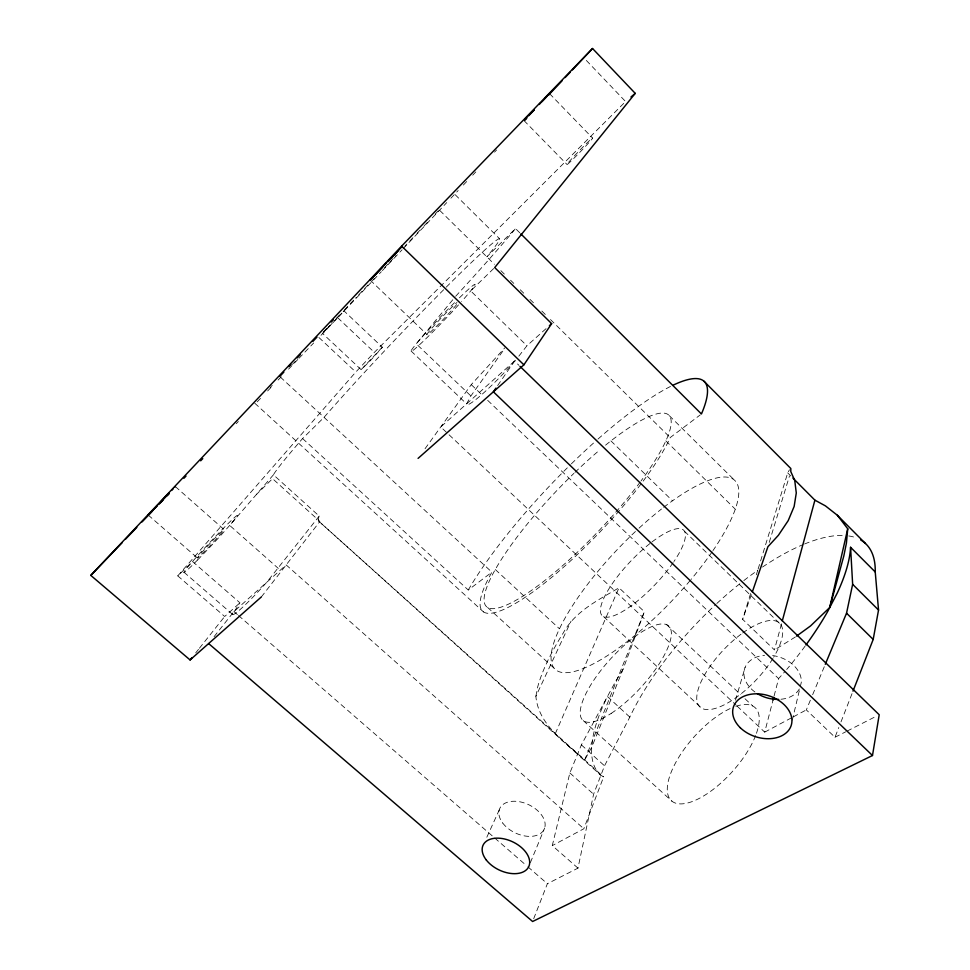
<?xml version="1.0" encoding="UTF-8"?>
<svg xmlns="http://www.w3.org/2000/svg" width="970" height="970" viewBox="0 0 970 970"><rect width="100%" height="100%" fill="white"/><g stroke="black" fill="none" stroke-linecap="round" stroke-linejoin="round"><path stroke-width="0.73" stroke-dasharray="4.85 3.64" d="M535.876 696.339L537.465 687.803A177.789 54.259 -46.4 0 1 563.218 633.034C574.98 611.294 598.587 599.921 619.005 587.784L644.383 611.73L623.007 669.361L591.858 746.997L584.619 760.104C565.401 742.086 538.495 725.257 535.876 696.339L571.051 621.188M533.694 918.699L547.371 883.731L577.974 868.138L593.591 794.212L604.528 765.815L629.809 717.097A174.721 67.56 -46.4 0 1 715.799 604.443M792.26 720.261L799.923 688.154M800.262 686.699L801.305 682.322A29.306 21.316 17 0 0 770.532 655.308M577.974 868.138L552.282 845.61L569.851 772.957L581.382 744.899L615.598 681.401L623.007 669.361M737.164 706.184L764.712 732.132L772.969 700.316M774.096 695.975L778.607 678.612L784.839 671.652M750.586 593.495L742.632 619.333L774.448 649.936L781.517 623.759M735.502 700.182L745.093 667.36M769.234 542.4L789.483 475.955M756.333 574.822L757.655 570.518M758.103 569.075L787.713 472.875L789.471 469.771M519.787 232.824L515.519 228.568L486.843 256.832A143.342 6.087 -46.4 0 0 456.567 276.899A143.342 6.087 -46.4 0 0 324.041 417.379L302.579 438.549A187.695 8.002 -46.4 0 0 274.522 473.008L273.431 474.815L319.203 516.088L318.305 518.707L318.827 521.266L600.612 775.078L603.619 776.909L583.831 828.768L552.282 845.61M751.362 594.695L742.632 619.333M411.05 350.995L466.594 403.872L470.899 395.954L504.012 349.467M183.997 572.239L232.473 614.301L239.942 602.819L192.521 561.521L177.765 575.877L224.676 616.496L239.942 602.819M810.35 700.231L806.337 709.907L834.988 737.273L838.807 727.488M840.99 721.898L852.448 692.556M584.619 760.104L644.383 611.73M530.372 862.645L544.691 827.968M812.654 694.702L824.718 665.687M555.289 733.684L619.005 587.784M486.831 837.219L499.223 809.998M497.646 385.599L514.536 361.07L518.877 365.278M425.042 448.71L471.262 384.641L504.739 347.915M546.025 328.672L526.928 345.781L518.307 356.827M261.318 596.974L319.894 521.46L272.57 478.671L256.419 494.482M232.473 614.301A38.667 3.346 -47.4 0 0 266.677 582.339L319.203 516.088M214.079 636.672L233.94 611.561L286.174 564.928L583.831 828.768M195.697 652.907L198.498 649.379M199.432 648.215L224.676 616.496M452.772 299.766L416.275 343.841L470.899 395.954M273.431 474.815L229.66 525.388L278.329 568.432M177.765 575.877L355.784 372.056L374.347 352.365L625.589 101.547L585.928 60.019M515.494 360.222L507.662 368.988A45.82 4.983 -46.2 0 1 466.594 403.872M455.657 296.286L463.502 287.75A187.695 8.002 -46.4 0 0 515.519 228.568M343.271 311.637L343.974 310.873L382.41 347.296L370.564 360.44L361.143 369.667L322.513 333.413L324.513 331.279M435.263 214.018L438.307 210.781M409.898 240.887L412.941 237.674M417.003 233.37L420.046 230.157M424.108 225.852L428.17 221.56M341.889 313.104L335.741 319.591M367.933 285.131L355.663 298.032M372.092 280.742L374.178 278.56M384.581 267.599L388.74 263.222M389.746 262.155L395.796 255.777M404.866 246.21L406.879 244.076M326.466 329.206L331.643 323.762M320.997 335.305L381.331 271.697M382.374 270.594L402.101 249.763M403.144 248.66L446.758 202.597M450.904 198.207L458.179 190.532M463.369 185.052L467.528 180.662M472.717 175.182L475.833 171.896M494.53 152.144L496.604 149.95M344.447 309.818L354.644 299.112M332.067 323.459L327.727 328.018M323.701 331.582L326.817 328.309M336.178 318.5L340.325 314.147M334.492 320.767L339.742 315.262M292.382 364.356L295.413 361.192M326.902 328.866L322.513 333.413M236.243 423.708L238.341 421.526M257.171 401.883L261.354 397.518M267.635 390.971L272.873 385.514M278.099 380.058L281.239 376.784M288.563 369.146L297.984 359.324M299.027 358.233L313.686 342.956M270.218 387.454L272.231 385.357M343.21 311.649L343.962 310.885M493.657 268.569L470.68 290.915L526.928 345.781M514.536 361.07L440.744 426.945L736.06 705.154M382.313 347.187L361.143 369.667M302.579 438.549L468.267 590.015L491.899 572.167A138.249 30.422 -46.4 0 0 538.301 587.941A138.249 30.422 -46.4 0 0 670.209 437.567L700.243 414.893M795.412 636.951L774.448 649.936M764.712 732.132L792.029 717.545M793.327 716.854L806.337 709.907M834.988 737.273L845.707 731.816M847.04 731.125L876.528 716.115M318.827 521.266L603.619 776.909M233.94 611.561L237.371 614.543M238.511 615.538L493.609 837.049M494.748 838.044L526.783 865.858M527.922 866.84L547.371 883.731M148.24 515.07L197.419 557.968M175.364 486.588L224.094 529.596A19.509 0.812 -46.9 0 1 204.052 551.966A19.509 0.812 -46.9 0 1 204.1 549.857A19.509 0.812 -46.9 0 1 224.094 529.596M569.851 772.957L593.591 794.212M581.382 744.899L604.528 765.815M583.261 720.601L671.919 801.171M487.57 607.402L556.416 670.343M254.77 403.217L483.509 611.937M629.809 717.097L607.45 696.557A175.631 63.668 -46.4 0 0 592.767 737.964L591.579 749.652A175.631 63.668 -46.4 0 0 600.612 775.078M495.343 569.572L559.508 628.827M280.269 377.003L491.899 572.167M603.582 616.605L701.625 708.221M318.912 337.499L355.784 372.056M666.608 624.631L740.656 694.617M745.009 698.739L752.635 705.942M337.718 317.76L374.347 352.365M471.262 384.641L483.29 396.148M487.667 400.331L778.607 678.612M370.2 280.112L426.958 334.492M684.444 531.221L780.753 624.522M610.906 440.901L672.489 500.799M439.822 210.49L494.397 264.276M500.872 270.654L505.176 274.91M510.572 280.221L513.809 283.41M520.284 289.787L525.679 295.11M529.984 299.366L535.379 304.677M541.854 311.055L546.171 315.311M550.487 319.554L670.209 437.567M665.844 440.865L735.272 509.177M669.324 415.669L735.502 481.205M455.209 194.727L499.671 238.826M787.713 472.875L790.853 476.015M524.018 120.583L566.989 164.463M549.578 93.666L592.609 138.079A18.43 0.727 -46 0 1 573.234 158.971A18.43 0.727 -46 0 1 573.549 156.825A18.43 0.727 -46 0 1 592.609 138.079M735.854 706.305A62.589 25.838 -48.1 0 1 756.139 734.157M755.618 735.539A62.589 25.838 -48.1 0 1 695.551 800.189A62.589 25.838 -48.1 0 1 670.755 773.26A62.589 25.838 -48.1 0 1 730.604 708.367M799.316 688.991A29.306 21.316 17 0 1 780.183 699.321M754.927 691.998A29.306 21.316 17 0 1 744.439 669.324A29.306 21.316 17 0 1 764.566 655.308M742.705 632.961A57.824 22.201 -46.4 0 1 778.971 622.619A57.824 22.201 -46.4 0 1 773.66 657.223M772.932 658.424A57.824 22.201 -46.4 0 1 700.51 707.469A57.824 22.201 -46.4 0 1 741.504 633.846M663.698 507.322A130.332 37.466 -46.4 0 1 734.472 480.15A130.332 37.466 -46.4 0 1 712.974 550.596M712.125 551.833A130.332 37.466 -46.4 0 1 690.979 579.526M690.07 580.606A130.332 37.466 -46.4 0 1 555.252 669.409A130.332 37.466 -46.4 0 1 636.041 530.942M639.072 528.129A130.332 37.466 -46.4 0 1 661.479 509.044M652.022 541.915A59.024 16.902 -46.4 0 1 683.486 530.044A59.024 16.902 -46.4 0 1 673.944 561.497M673.144 562.661A59.024 16.902 -46.4 0 1 602.334 615.792A59.024 16.902 -46.4 0 1 650.846 542.824M605.571 445.157A132.175 29.076 -46.4 0 1 641.097 480.853M640.2 482.054A132.175 29.076 -46.4 0 1 491.05 608.59A132.175 29.076 -46.4 0 1 573.937 473.348M574.955 472.378A132.175 29.076 -46.4 0 1 600.151 449.643M805.088 646.129A175.631 63.668 -46.4 0 1 786.706 669.494M716.842 603.473A174.721 67.56 -46.4 0 1 742.68 581.479M743.844 580.569A174.721 67.56 -46.4 0 1 757.837 570.251M762.505 567.05A174.721 67.56 -46.4 0 1 803.184 544.558M804.591 543.976A174.721 67.56 -46.4 0 1 843.56 535.452M848.762 535.949A174.721 67.56 -46.4 0 1 856.777 538.071M468.267 590.015A180.966 39.964 -46.4 0 1 570.336 464.86M571.378 463.842A180.966 39.964 -46.4 0 1 596.889 440.053M598.017 439.046A180.966 39.964 -46.4 0 1 670.997 386.205M456.664 304.556A23.159 1.212 -46.3 0 1 432.426 330.212A23.159 1.212 -46.3 0 1 432.887 327.036A23.159 1.212 -46.3 0 1 456.967 302.482M459.416 297.838A46.342 2.437 -46.3 0 1 461.623 301.44M458.495 304.919A46.342 2.437 -46.3 0 1 411.001 351.419A46.342 2.437 -46.3 0 1 456.324 300.882M611.258 713.338A63.765 20.806 -47.7 0 0 670.464 628.463A63.765 20.806 -47.7 0 0 595.628 677.521A63.765 20.806 -47.7 0 0 611.258 713.338M502.642 822.948A24.517 15.629 25.2 0 0 542.703 831.532A24.517 15.629 25.2 0 0 520.66 801.96A24.517 15.629 25.2 0 0 502.642 822.948M197.589 559.957A39.03 1.625 -46.9 0 0 237.359 515.494A39.03 1.625 -46.9 0 0 197.055 556.392A39.03 1.625 -46.9 0 0 197.589 559.957"/><path stroke-width="1.45" d="M792.939 478.113L814.909 500.156L825.409 505.867L837.365 515.264L847.731 528.783L846.422 543.139L843.815 555.968L829.738 607.499L810.508 625.965L796.576 636.102M208.623 643.559L532.603 921.5L872.491 755.509L879.208 714.745L519.968 366.333M852.994 691.149L873.194 639.436L878.541 610.033L875.231 571.961A174.721 67.56 -46.4 0 0 860.693 539.975M825.288 664.304L846.543 613.185L852.642 584.316L850.581 547.298L875.231 571.961M829.738 607.499L847.731 528.783M772.969 700.316L773.72 697.418M782.305 620.848L814.909 500.156M752.344 591.882L767.913 546.728L778.401 535.282L788.198 520.635L794.151 506.437L796.285 492.966L794.733 480.453L790.805 471.614L790.829 468.51L703.929 381.198M418.07 458.386L523.885 364.829L551.651 323.64L494.712 267.55L635.229 93.362L592.537 48.5L401.628 246.113L90.792 575.392L190.084 659.952L261.318 596.974M495.937 388.085L493.378 391.807L872.491 755.509M190.084 659.952L191.963 657.611M548.232 95.133L549.578 93.666L548.947 94.308M592.537 48.5L572.421 69.888M371.462 278.693L386.424 262.87M525.194 119.286L527.013 117.358M398.537 250.418L387.709 261.851M279.796 376.408L283.87 372.092M288.951 366.696L291.036 364.502M297.269 357.918L300.385 354.62M529.511 114.702L534.179 109.78M541.878 101.862L545.528 98.006M312.873 341.44L316.96 337.123M331.291 322.028L333.328 319.87M157.395 505.358L148.24 515.07L157.552 505.394M169.289 493.063L160.098 502.727M524.649 120.341L526.722 118.146M548.535 95.121L562.03 80.862M565.146 77.564L570.336 72.083M534.349 109.792L528.456 115.976M539.223 104.469L540.823 102.784M391.031 258.032L402.344 246.283M382.58 267.235L370.2 280.112M160.923 501.648L167.907 494.336M545.249 98.152L547.468 95.836M90.792 575.392L122.184 542.654M125.324 539.381L136.831 527.377M142.069 521.921L152.532 511.008M158.813 504.461L162.996 500.096M167.179 495.731L169.277 493.548M183.924 478.271L186.022 476.088M200.669 460.811L202.766 458.628M171.641 490.432L173.181 488.832M524.721 119.856L526.237 118.291M174.721 487.243L175.364 486.588M549.396 325.653L551.651 323.64M630.949 97L635.229 93.362M401.628 246.113L523.885 364.829M846.543 613.185L873.194 639.436M852.642 584.316L878.541 610.033M520.854 233.891L701.443 413.984A180.966 39.964 -46.4 0 0 673.41 385.029M837.365 515.264L865.47 543.515M778.752 699.394A29.306 21.316 17 0 1 757.352 693.623M850.581 547.298A175.631 63.668 -46.4 0 1 837.134 593.288L827.58 611.67A175.631 63.668 -46.4 0 1 805.949 644.965M740.365 727.815A30.337 21.522 17.5 0 0 790.526 727.197A30.337 21.522 17.5 0 0 756.006 693.817A30.337 21.522 17.5 0 0 740.365 727.815M486.14 859.796A25.232 15.617 25.3 0 0 527.231 868.974A25.232 15.617 25.3 0 0 504.376 838.953A25.232 15.617 25.3 0 0 486.14 859.796"/></g></svg>
